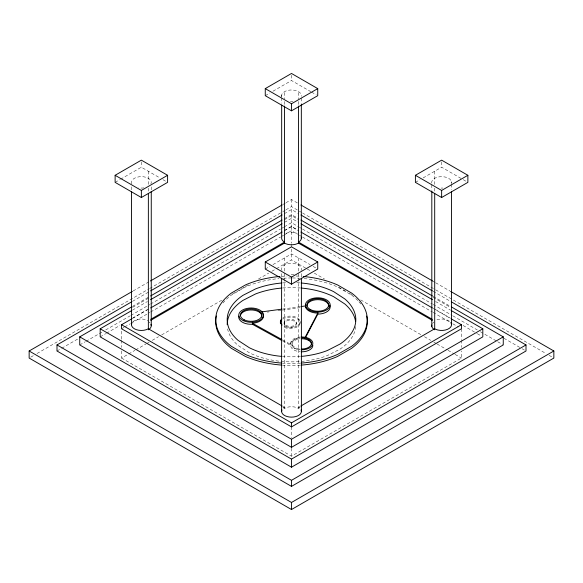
<?xml version="1.0" encoding="UTF-8"?>
<svg xmlns="http://www.w3.org/2000/svg" width="583" height="583" viewBox="0 0 583 583"><rect width="100%" height="100%" fill="white"/><g stroke="black" fill="none" stroke-linecap="round" stroke-linejoin="round"><path stroke-width="0.44" stroke-dasharray="2.92 2.19" d="M115.128 182.362L119.755 179.688M120.528 179.243L141.363 167.219L159.88 177.91M265.265 95.685L269.893 93.01M272.982 91.225L291.5 80.534L310.79 91.669M133.143 290.961L148.898 281.859M282.835 204.538L285.196 203.168M285.983 202.716L291.5 199.532L298.591 203.627M30.724 357.16L33.88 355.339M37.028 353.517L148.898 288.928M149.693 288.476L282.048 212.059M282.835 211.607L285.196 210.237M285.983 209.785L291.5 206.601L298.591 210.696M132.545 301.324L149.853 291.332M284.417 213.64L291.5 209.552L298.583 213.64M132.487 306.41L149.802 296.412M284.417 218.691L291.5 214.602L298.583 218.691M56.996 350.995L60.931 348.729M61.718 348.27L79.033 338.278M132.545 307.379L149.853 297.388M284.417 219.696L291.5 215.608L298.583 219.696M132.465 310.149L147.426 301.513M284.417 222.422L291.5 218.326L298.583 222.422M79.74 344.939L85.249 341.755M86.036 341.303L102.572 331.756M105.72 329.942L130.126 315.855M130.913 315.396L149.802 304.486M150.589 304.034L280.481 229.046M281.268 228.587L283.63 227.224M284.417 226.772L291.5 222.684L298.583 226.772M100.189 336.857L105.698 333.68M106.485 333.221L119.865 325.496M132.465 318.223L147.426 309.588M284.417 230.496L291.5 226.408L298.583 230.496M132.574 318.384L149.882 308.392M284.417 230.715L291.5 226.627L298.583 230.715M123.917 327.42L121.563 328.783L121.563 339.43M124.704 326.968L130.213 323.784M131 323.332L149.882 312.43M150.669 311.978L280.489 237.026M281.276 236.574L283.63 235.211M284.417 234.76L291.5 230.671L298.583 234.76M265.265 269.047L269.893 266.373M272.982 264.587L291.5 253.896L310.018 264.587M415.402 182.362L420.03 179.688M423.12 177.91L441.637 167.219L462.472 179.243M121.563 350.966L121.563 358.064L127.852 354.435M128.639 353.976L134.935 350.347M135.722 349.887L145.947 343.985M146.734 343.533L149.095 342.17M152.243 340.348L158.54 336.719M161.688 334.904L222.269 299.924M232.493 294.021L249.801 284.03M258.458 279.031L268.683 273.128M271.831 271.306L275.766 269.04M276.553 268.581L291.5 259.952L306.447 268.581M300.07 406.475L298.496 407.386A9.896 5.713 0 0 1 300.07 408.566M282.93 407.488L284.504 408.392A9.896 5.713 0 0 1 298.496 408.392L300.07 407.488M121.563 358.064L291.5 456.183L461.437 358.064L461.437 350.966M282.398 309.07L300.121 306.673M267.335 312.124L269.106 311.883M277.967 310.681L281.516 310.2M282.398 310.083L300.121 307.678M282.646 339.94L290.604 344.334A11.128 6.428 0 0 1 300.362 338.002M282.646 340.953L290.604 345.347A11.128 6.428 0 0 0 300.209 351.753M311.562 92.121L316.19 94.789M463.245 179.688L467.872 182.362M432.52 280.948L434.889 282.318M435.676 282.77L449.857 290.961M299.378 211.148L301.739 212.511M302.533 212.97L434.889 289.387M435.676 289.838L545.972 353.517M549.12 355.339L553.85 358.064M433.147 291.332L450.455 301.324M433.198 296.412L450.513 306.41M433.147 297.388L450.455 307.379M503.967 338.278L521.282 348.27M522.069 348.729L524.43 350.091M435.574 301.513L450.535 310.149M299.37 227.224L301.732 228.587M302.519 229.046L432.411 304.034M433.198 304.486L452.087 315.396M452.874 315.855L477.28 329.942M480.428 331.756L496.964 341.303M497.751 341.755L502.473 344.487M435.574 309.588L450.535 318.223M463.135 325.496L476.515 333.221M477.302 333.68L481.237 335.954M433.118 308.392L450.426 318.384M299.37 235.211L301.724 236.574M302.511 237.026L432.331 311.978M433.118 312.43L449.639 321.969M452.787 323.784L458.296 326.968M162.97 179.688L166.053 181.473M313.107 266.373L317.735 269.047M307.234 269.04L311.169 271.306M314.317 273.128L324.542 279.031M338.708 287.208L346.572 291.748M349.72 293.562L352.868 295.384M360.731 299.924L421.312 334.904M424.46 336.719L430.757 340.348M433.905 342.17L436.266 343.533M437.053 343.985L447.278 349.887M448.065 350.347L454.361 353.976M455.148 354.435L461.437 358.064M282.93 406.475L284.504 407.386A9.896 5.713 0 0 0 282.93 408.566M449.537 321.306L447.729 320.242A9.896 5.713 0 0 0 435.683 320.184M461.437 328.783L461.437 339.43M461.437 340.319L461.437 347.417M451.461 181.67L451.461 183.477M451.461 184.388L451.461 189.832M441.637 161.914L441.637 167.219M434.699 171.293L434.699 185.481M434.699 188.178L434.699 192.718M431.814 184.877L431.814 190.32M301.331 98.119L301.331 103.563M301.396 273.58L301.396 277.209M300.128 321.371L300.128 322.384M298.438 92.617L298.438 98.804M298.438 101.5L298.438 106.033M298.496 257.934L298.496 272.261M298.496 273.165L298.496 408.392M296.448 322.814L296.448 323.827A6.187 3.571 0 0 1 287.171 326.917A6.187 3.571 0 0 1 287.171 320.73A6.187 3.571 0 0 1 296.448 323.827M299.268 337.907A9.78 5.648 0 0 0 291.959 343.329L291.959 344.342A9.78 5.648 0 0 0 299.137 349.822M291.5 75.236L291.5 80.534M291.5 199.532L291.5 206.601M291.5 209.552L291.5 226.408M291.5 226.627L291.5 243.089M291.5 243.978L291.5 259.952M291.5 426.894L291.5 437.549M291.5 448.196L291.5 456.183M300.362 336.996A11.128 6.428 0 0 0 290.604 343.329L290.604 345.347M284.562 92.617L284.562 98.804M284.562 101.5L284.562 106.033M284.504 257.934L284.504 272.261M284.504 273.165L284.504 408.392M284.081 322.814L284.081 323.827M281.669 95.058L281.669 96.873M281.669 97.776L281.669 103.22M281.604 273.58L281.604 277.209M151.259 186.903L151.259 190.532M148.359 171.256L148.359 185.518M148.359 188.214L148.359 192.835M141.363 161.914L141.363 167.219M131.466 186.895L131.466 190.524M121.563 340.319L121.563 347.417M300.449 365.155A75.775 43.747 0 0 1 282.434 365.147M223.012 302.992A75.775 43.747 0 0 1 231.415 295.056L245.414 286.982A75.775 43.747 0 0 1 279.009 278.565M283.44 278.215A75.775 43.747 0 0 1 291.558 277.967M292.462 277.967A75.775 43.747 0 0 1 299.677 278.222M304.107 278.572A75.775 43.747 0 0 1 337.674 287.025L351.651 295.107A75.775 43.747 0 0 1 358.363 301.127M358.939 301.761A75.775 43.747 0 0 1 361.533 305.004M355.732 326.56A64.312 37.13 0 0 1 340.042 349.1L327.464 355.521A64.312 37.13 0 0 1 249.313 352.766L238.185 345.508A64.312 37.13 0 0 1 227.603 328.936M282.624 287.973A64.312 37.13 0 0 1 300.289 287.966M300.376 356.468A64.312 37.13 0 0 1 282.711 356.475M282.624 282.923A64.312 37.13 0 0 1 286.136 282.697M296.754 282.689A64.312 37.13 0 0 1 300.289 282.915M300.449 363.136A75.775 43.747 0 0 1 282.434 363.129M281.669 276.313A75.775 43.747 0 0 1 287.033 276.021M296.084 276.021A75.775 43.747 0 0 1 301.447 276.32M282.755 319.09A9.896 5.713 0 0 1 297.133 318.704A9.896 5.713 0 0 1 296.966 327.012A9.896 5.713 0 0 1 282.609 326.436M291.959 344.342A9.78 5.648 0 0 1 299.268 338.92M282.755 318.085A9.896 5.713 0 0 1 297.133 317.699A9.896 5.713 0 0 1 296.966 326.006A9.896 5.713 0 0 1 282.609 325.423M300.209 349.734A11.128 6.428 0 0 1 290.604 343.329M299.137 348.816A9.78 5.648 0 0 1 291.959 343.329M286.005 233.309A9.896 5.713 0 0 1 297.359 233.462M132.793 321.889A9.896 5.713 0 0 1 148.359 320.701M143.921 187.879A9.896 5.713 0 0 1 138.805 187.879M131.809 183.842A9.896 5.713 0 0 1 141.363 176.649A9.896 5.713 0 0 1 150.917 183.842M148.359 321.714A9.896 5.713 0 0 1 149.933 322.895M294.058 274.564A9.896 5.713 0 0 1 288.942 274.564M281.946 270.519A9.896 5.713 0 0 1 291.5 263.334A9.896 5.713 0 0 1 301.054 270.519M442.84 188.032A9.896 5.713 0 0 1 441.12 188.069M431.814 183.062A9.896 5.713 0 0 1 433.839 178.843L435.683 177.8A9.896 5.713 0 0 1 447.729 177.859L449.537 178.923A9.896 5.713 0 0 1 451.431 183.157M432.528 323.521A9.896 5.713 0 0 1 433.839 322.239M292.994 101.325A9.896 5.713 0 0 1 290.414 101.362M281.72 96.545A9.896 5.713 0 0 1 283.527 92.303L285.313 91.225A9.896 5.713 0 0 1 297.359 91.079L299.217 92.107A9.896 5.713 0 0 1 301.331 96.312M285.889 325.336A6.187 3.571 0 0 0 296.237 323.74A6.187 3.571 0 0 0 288.658 319.367A6.187 3.571 0 0 0 285.889 325.336"/><path stroke-width="0.87" d="M304.69 338.184L317.808 313.093A12.367 7.142 0 0 1 305.864 307.795L305.441 305.951L301.01 306.549M305.507 337.623L317.808 314.099A12.367 7.142 0 0 0 329.752 305.113M298.438 106.033L298.438 243.075L297.687 243.534A9.896 5.713 0 0 1 285.641 243.679L284.562 243.075L150.72 320.351M115.128 175.294L141.363 160.15L167.598 175.294L167.598 182.362L141.363 197.513L115.128 182.362L115.128 175.294L141.363 190.444L167.598 175.294M265.265 88.616L291.5 73.465L317.735 88.616L317.735 95.685L291.5 110.828L265.265 95.685L265.265 88.616L291.5 103.759L317.735 88.616M450.644 291.413L553.85 350.995L553.85 358.064L291.5 509.535L29.15 358.064L29.15 350.995L132.356 291.413M150.48 280.948L282.048 204.99M451.242 301.775L526.004 344.939L526.004 350.995L291.5 486.382L56.996 350.995L56.996 344.939L131.758 301.775M150.64 290.873L282.055 215.003M451.3 306.862L503.26 336.857L503.26 344.939L291.5 467.194L79.74 344.939L79.74 336.857L131.7 306.862M150.589 295.96L282.055 220.061M451.322 310.601L482.811 328.783L482.811 336.857L291.5 447.314L100.189 336.857L100.189 328.783L131.678 310.601M150.574 299.691L282.055 223.785M451.213 318.835L461.437 324.746L461.437 328.783L291.5 426.894L121.563 328.783L121.563 324.746L131.787 318.835M150.669 307.933L282.055 232.078M150.72 319.338L284.562 242.069L283.783 241.632A9.896 5.713 0 0 1 281.669 237.434L281.669 105.035M265.265 261.978L291.5 246.828L317.735 261.978L317.735 269.047L291.5 284.191L265.265 269.047L265.265 261.978L291.5 277.122L317.735 261.978M415.402 175.294L441.637 160.15L467.872 175.294L467.872 182.362L441.637 197.513L415.402 182.362L415.402 175.294L441.637 190.444L467.872 175.294M300.857 406.023L434.699 328.746L434.699 193.622M121.563 324.746L291.5 422.857L461.437 324.746M100.189 328.783L291.5 439.239L482.811 328.783M79.74 336.857L291.5 459.12L503.26 336.857M56.996 344.939L291.5 480.326L526.004 344.939M29.15 350.995L291.5 502.466L553.85 350.995M261.133 311.956L281.516 309.194M301.812 336.945L304.69 337.178A11.128 6.428 0 0 1 312.758 344.254A11.128 6.428 0 0 1 301.659 349.793M281.844 339.503L252.381 323.244A12.367 7.142 0 0 0 262.671 313.596M238.899 316.022A12.367 7.142 0 0 0 252.381 324.257L281.844 340.516M300.952 204.99L432.52 280.948M300.945 215.003L432.36 290.873M300.945 220.061L432.411 295.96M300.945 223.785L432.426 299.691M300.945 232.078L432.331 307.933M432.338 319.375L298.438 242.069L299.473 241.442A9.896 5.713 0 0 0 301.28 237.201M298.438 243.075L432.338 320.388M131.809 323.266A9.896 5.713 0 0 0 136.415 329.694A9.896 5.713 0 0 0 148.359 328.783L282.143 406.023M434.699 328.746L435.545 329.242A9.896 5.713 0 0 0 447.591 329.308L449.435 328.258A9.896 5.713 0 0 0 450.812 322.603M434.699 329.759L433.737 329.191A9.896 5.713 0 0 1 431.843 324.957M305.864 306.789A12.367 7.142 0 0 0 325.759 310.411A12.367 7.142 0 0 0 323.033 298.467A12.367 7.142 0 0 0 305.441 304.938L305.864 307.795M451.461 191.639L451.461 324.046M441.637 190.444L441.637 197.513M431.814 191.224L431.814 326.451M317.808 312.08L317.808 314.099M308.699 339.408L308.699 340.414M305.441 304.938L305.441 306.957M301.331 104.474L301.331 238.687M301.396 278.113L301.396 411.423M291.5 103.759L291.5 110.828M291.5 277.122L291.5 284.191M291.5 422.857L291.5 426.894M291.5 439.239L291.5 447.314M291.5 459.12L291.5 467.194M291.5 480.326L291.5 486.382M291.5 502.466L291.5 509.535M284.562 106.033L284.562 243.075M281.604 278.113L281.604 411.423M259.792 311.504L259.792 312.517M252.381 322.231L252.381 324.257M151.259 191.435L151.259 325.751M148.359 193.658L148.359 328.783M141.363 190.444L141.363 197.513M131.466 191.435L131.466 324.746M366.634 316.037A75.775 43.747 0 0 1 351.585 348.372L337.586 356.446A75.775 43.747 0 0 1 301.331 365.096M281.553 365.082A75.775 43.747 0 0 1 245.326 356.402L231.349 348.321A75.775 43.747 0 0 1 216.38 315.971M227.188 324.695A64.312 37.13 0 0 1 242.958 300.383L255.536 293.963A64.312 37.13 0 0 1 281.742 288.046M301.163 288.038A64.312 37.13 0 0 1 333.687 296.718L344.815 303.976A64.312 37.13 0 0 1 355.543 321.35M312.867 345.435A11.128 6.428 0 0 1 301.659 351.819M301.258 356.395A64.312 37.13 0 0 0 327.464 350.478L340.042 344.05A64.312 37.13 0 0 0 344.815 298.933L333.687 291.668A64.312 37.13 0 0 0 301.163 282.988M281.837 356.402A64.312 37.13 0 0 1 249.313 347.716L238.185 340.457A64.312 37.13 0 0 1 242.958 295.341L255.536 288.913A64.312 37.13 0 0 1 281.742 282.995M301.331 363.078A75.775 43.747 0 0 0 337.586 354.428L351.585 346.353A75.775 43.747 0 0 0 351.651 293.089L337.674 285.007A75.775 43.747 0 0 0 303.218 276.473M281.553 363.063A75.775 43.747 0 0 1 245.326 354.384L231.349 346.302A75.775 43.747 0 0 1 231.415 293.038L245.414 284.963A75.775 43.747 0 0 1 279.898 276.459M280.394 323.244A9.896 5.713 0 0 1 281.341 320.337M301.805 338.738A9.78 5.648 0 0 1 311.511 344.422M282.092 325.022A9.896 5.713 0 0 1 281.341 319.331M301.805 337.725A9.78 5.648 0 0 1 311.511 343.409A9.78 5.648 0 0 1 301.666 349.013M240.539 315.163A10.713 6.187 0 0 1 252.811 310.039A10.713 6.187 0 0 1 261.687 317.123M306.913 305.951A10.895 6.289 0 0 1 317.808 299.662A10.895 6.289 0 0 1 328.703 305.951M301.054 409.944A9.896 5.713 0 0 1 291.5 417.137A9.896 5.713 0 0 1 281.946 409.944M150.917 324.272A9.896 5.713 0 0 1 148.359 329.796M243.315 320.672A12.367 7.142 0 0 0 263.327 316.263A12.367 7.142 0 0 0 246.704 308.465A12.367 7.142 0 0 0 243.315 320.672M244.357 319.929A10.713 6.187 0 0 0 261.687 316.11A10.713 6.187 0 0 0 247.294 309.354A10.713 6.187 0 0 0 244.357 319.929M310.105 309.391A10.895 6.289 0 0 0 328.331 306.571A10.895 6.289 0 0 0 314.988 298.868A10.895 6.289 0 0 0 310.105 309.391"/></g></svg>
